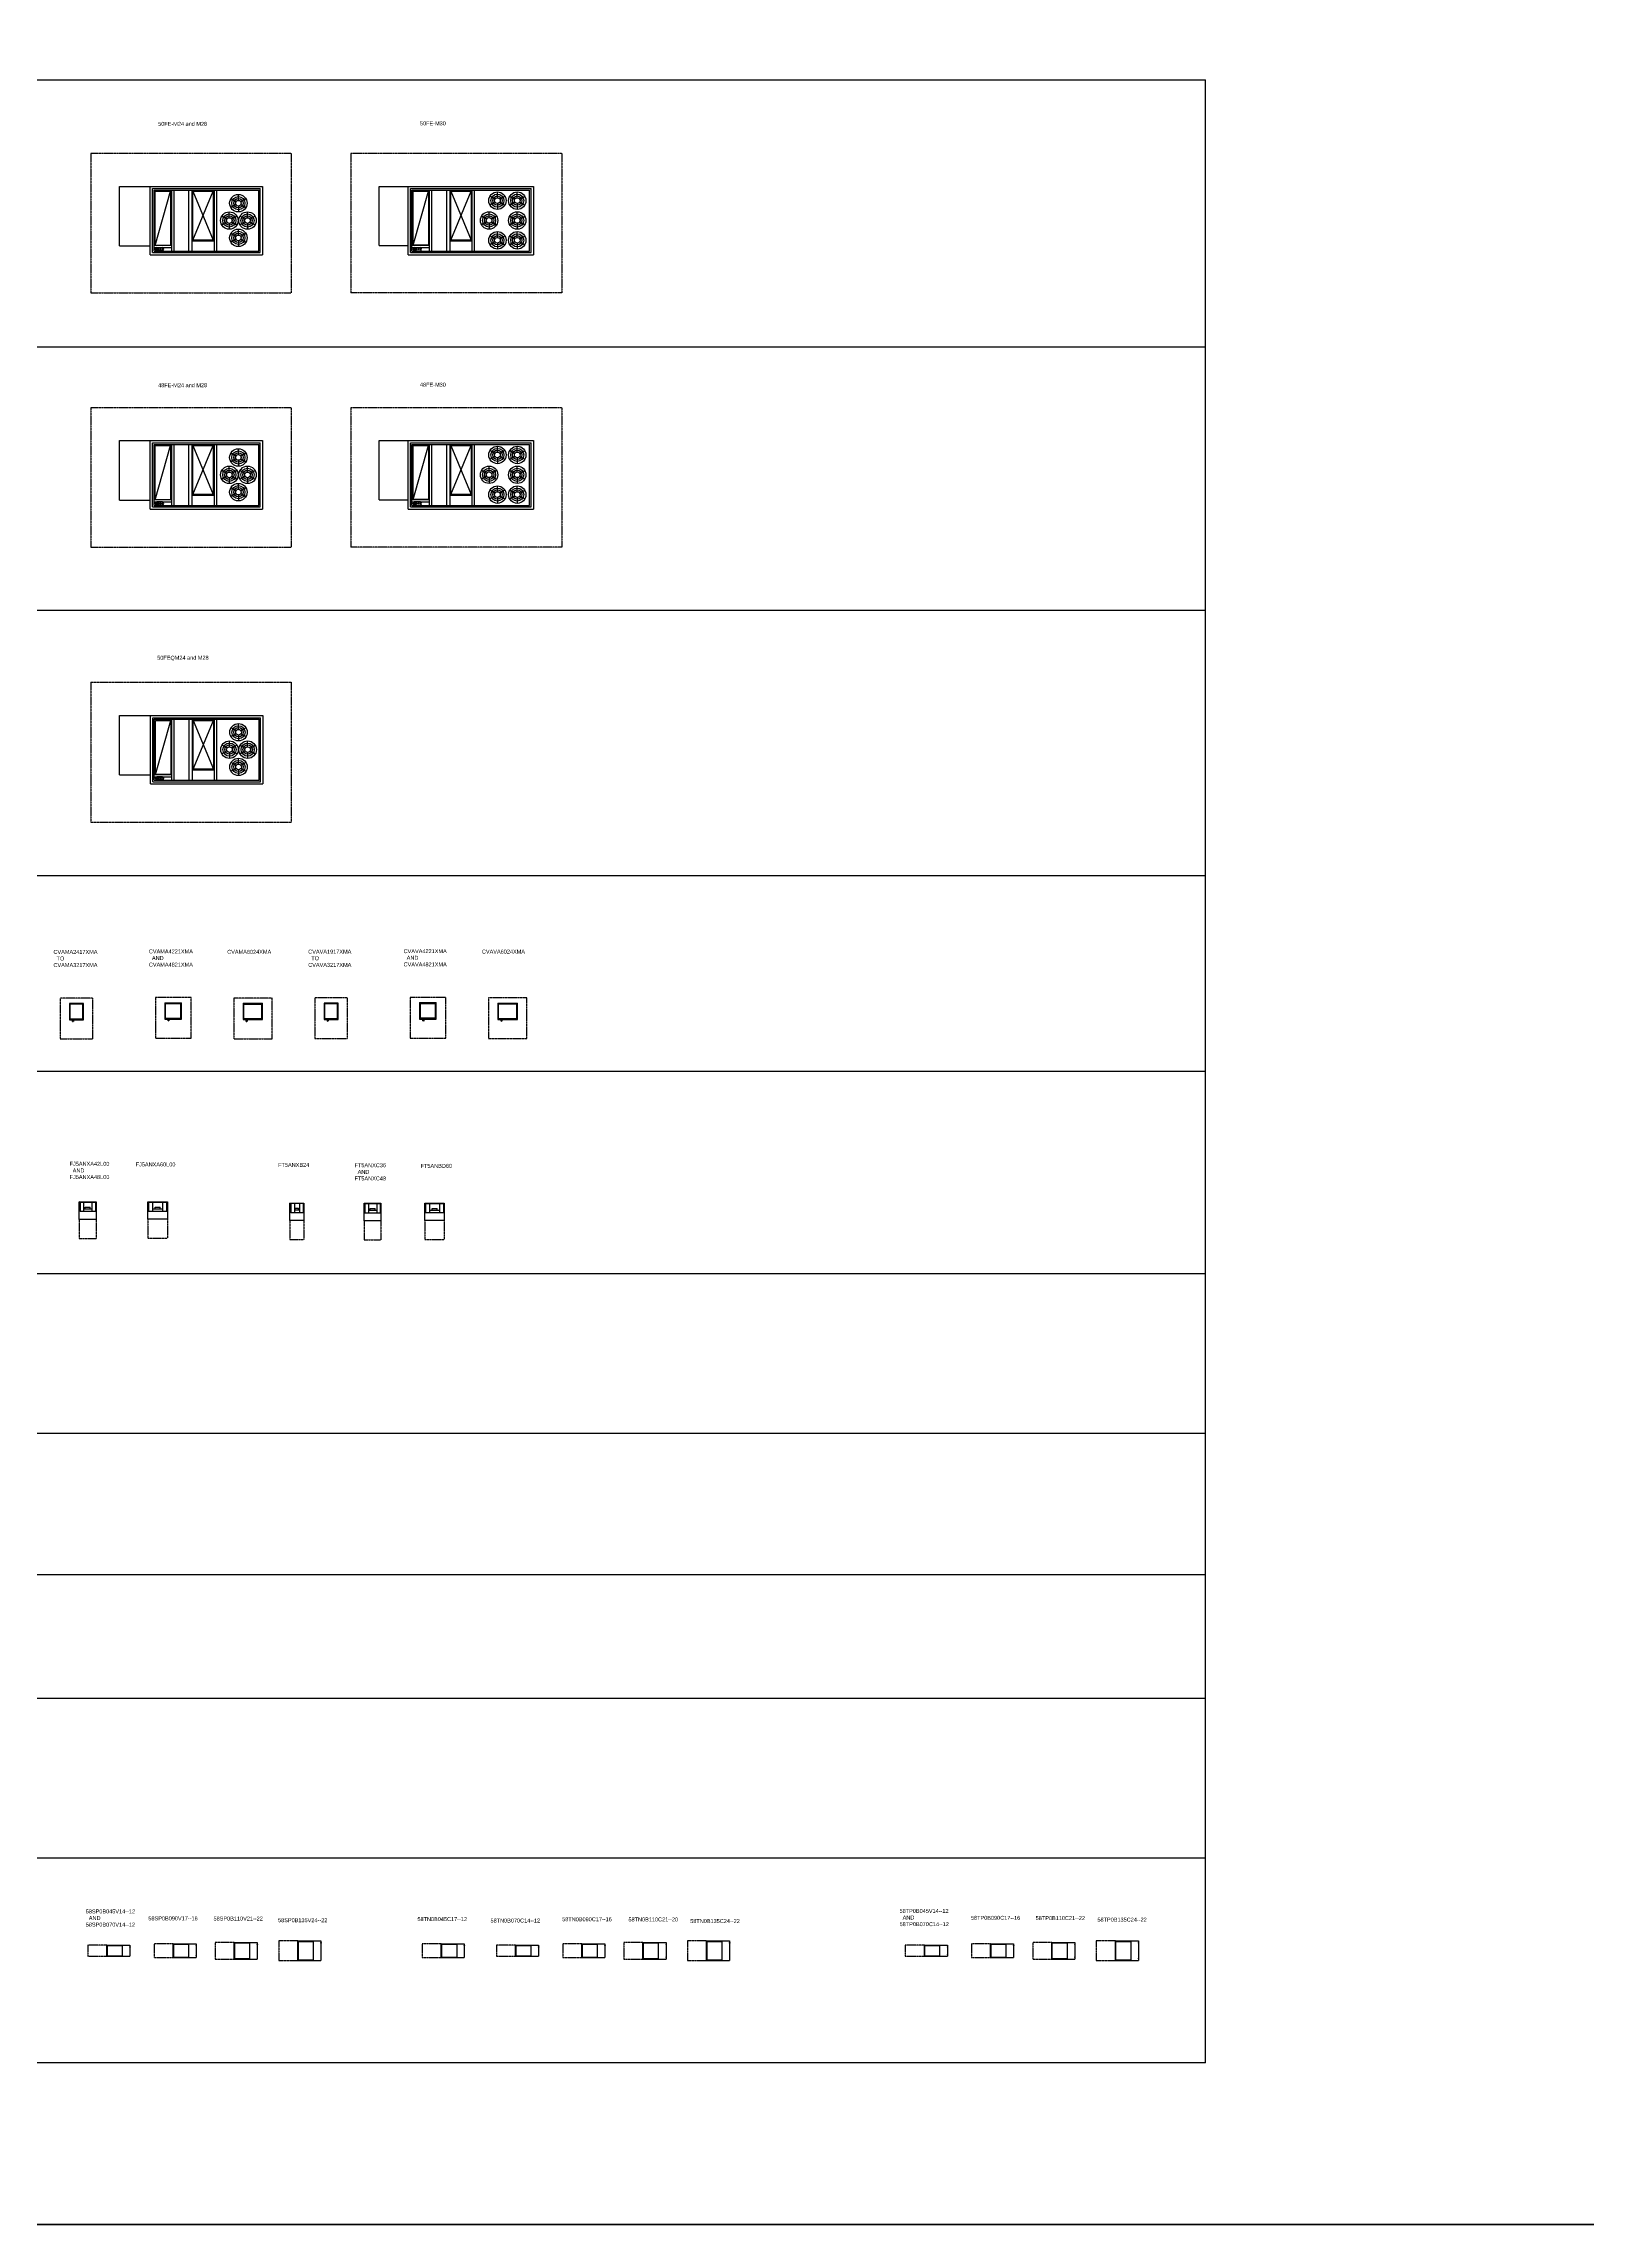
# Model space of a CAD drawing. Header units: inches. Extents: x 2025 to 34930, y -6955 to 4650.
# Drawn here: x 28895 to 30840, y 89 to 2838 of the extents above; entities that cross this region are included whole.
import ezdxf

# ---------------------------------------------------------------- set-up
doc = ezdxf.new("R2010")
doc.units = ezdxf.units.IN
doc.header["$MEASUREMENT"] = 0
doc.linetypes.add('CENTER', pattern=[0.6, 0.375, -0.075, 0.075, -0.075])
doc.layers.add('HOOD', color=7, linetype='Continuous')
doc.layers.add('M-HVAC-EXHS-DUCT', color=3, linetype='Continuous', lineweight=50)
doc.styles.add('style1', font='arial.ttf', dxfattribs={"height": 5})

# ---------------------------------------------------------------- blocks, each defined once
blk = doc.blocks.new('50FE-M24 and M28')
at = {"layer": 'HOOD', "color": 7, "linetype": 'CENTER'}
for p, q in [((1035.2, 220.1), (1035.2, 43.7)), ((1035.2, 220.1), (1287.6, 220.1)), ((1287.6, 220.1), (1287.6, 43.7)), ((1035.2, 43.7), (1287.6, 43.7))]:
    blk.add_line(p, q, dxfattribs=at)
at = {"layer": 'HOOD', "color": 7, "linetype": 'Continuous'}
for p, q in [((1071.2, 103.2), (1071.2, 178.1)), ((1071.2, 178.1), (1251.6, 178.1)), ((1110.1, 91.7), (1110.1, 178.1)), ((1113.1, 94.6), (1113.1, 175.2)), ((1113.1, 94.6), (1113.1, 175.2)), ((1113.1, 94.6), (1113.1, 175.2)), ((1113.1, 175.2), (1248.7, 175.2)), ((1113.1, 175.2), (1248.7, 175.2)), ((1113.1, 175.2), (1248.7, 175.2)), ((1114.9, 96.5), (1114.9, 173.4)), ((1114.9, 96.5), (1114.9, 173.4)), ((1114.9, 96.5), (1114.9, 173.4)), ((1114.9, 173.4), (1246.9, 173.4)), ((1114.9, 173.4), (1246.9, 173.4)), ((1114.9, 173.4), (1246.9, 173.4)), ((1116.4, 103.7), (1116.4, 171.9)), ((1116.4, 103.7), (1135.6, 171.9)), ((1116.4, 171.9), (1135.6, 171.9)), ((1135.6, 171.9), (1135.6, 103.7)), ((1137.1, 96.5), (1137.1, 173.4)), ((1137.1, 96.5), (1137.1, 173.4)), ((1137.1, 96.5), (1137.1, 173.4)), ((1140.1, 96.5), (1140.1, 173.4)), ((1140.1, 96.5), (1140.1, 173.4)), ((1140.1, 96.5), (1140.1, 173.4)), ((1158.7, 96.5), (1158.7, 173.4)), ((1158.7, 96.5), (1158.7, 173.4)), ((1158.7, 96.5), (1158.7, 173.4)), ((1163, 96.5), (1163, 173.4)), ((1163, 96.5), (1163, 173.4)), ((1163, 96.5), (1163, 173.4)), ((1163.9, 110.2), (1163.9, 171.9)), ((1163.9, 110.2), (1189.4, 171.9)), ((1163.9, 171.9), (1189.4, 171.9)), ((1163.9, 171.9), (1189.4, 110.2)), ((1189.4, 171.9), (1189.4, 110.2)), ((1190.9, 96.5), (1190.9, 173.4)), ((1190.9, 96.5), (1190.9, 173.4)), ((1190.9, 96.5), (1190.9, 173.4)), ((1193.9, 96.5), (1193.9, 173.4)), ((1193.9, 96.5), (1193.9, 173.4)), ((1193.9, 96.5), (1193.9, 173.4)), ((1221.1, 160.4), (1221.1, 167.9)), ((1246.9, 96.5), (1246.9, 173.4)), ((1246.9, 96.5), (1246.9, 173.4)), ((1246.9, 96.5), (1246.9, 173.4)), ((1248.7, 94.6), (1248.7, 175.2)), ((1248.7, 94.6), (1248.7, 175.2)), ((1248.7, 94.6), (1248.7, 175.2)), ((1251.6, 178.1), (1251.6, 91.7)), ((1206.6, 136.8), (1200.1, 140.5)), ((1209.7, 138.6), (1209.7, 146)), ((1218, 158.7), (1211.6, 162.4)), ((1218, 155.1), (1211.6, 151.4)), ((1219.2, 140.5), (1212.8, 136.8)), ((1221.1, 153.3), (1221.1, 145.9)), ((1223.1, 140.5), (1229.5, 136.8)), ((1230.6, 162.4), (1224.2, 158.7)), ((1224.2, 155.1), (1230.7, 151.4)), ((1232.6, 138.6), (1232.6, 146)), ((1235.7, 136.8), (1242.1, 140.5)), ((1189.4, 110.2), (1163.9, 110.2)), ((1206.6, 133.3), (1200.1, 129.5)), ((1209.7, 131.5), (1209.7, 124)), ((1218, 115), (1211.6, 118.7)), ((1218, 111.4), (1211.6, 107.7)), ((1212.8, 133.3), (1219.2, 129.5)), ((1221.1, 116.8), (1221.1, 124.2)), ((1229.5, 133.3), (1223.1, 129.5)), ((1230.6, 118.7), (1224.2, 115)), ((1224.2, 111.4), (1230.7, 107.7)), ((1232.6, 131.5), (1232.6, 124)), ((1235.7, 133.3), (1242.1, 129.5)), ((1071.2, 103.2), (1110.1, 103.2)), ((1110.1, 91.7), (1251.6, 91.7)), ((1113.1, 94.6), (1248.7, 94.6)), ((1113.1, 94.6), (1248.7, 94.6)), ((1113.1, 94.6), (1248.7, 94.6)), ((1114.9, 103.8), (1137.1, 103.8)), ((1114.9, 103.8), (1137.1, 103.8)), ((1114.9, 103.8), (1137.1, 103.8)), ((1114.9, 100.9), (1137.1, 100.9)), ((1114.9, 100.9), (1137.1, 100.9)), ((1114.9, 100.9), (1137.1, 100.9)), ((1114.9, 96.5), (1246.9, 96.5)), ((1114.9, 96.5), (1246.9, 96.5)), ((1114.9, 96.5), (1246.9, 96.5)), ((1135.6, 103.7), (1116.4, 103.7)), ((1116.6, 98.1), (1116.9, 98.2)), ((1116.8, 97.9), (1117, 98)), ((1118.1, 100.7), (1118.1, 100.4)), ((1125.1, 100.8), (1118.2, 100.8)), ((1125.1, 96.9), (1118.2, 96.9)), ((1118.4, 100.7), (1118.4, 100.4)), ((1119.5, 98), (1119.8, 97.9)), ((1119.6, 98.2), (1119.9, 98.1)), ((1163, 109.5), (1190.9, 109.5)), ((1163, 109.5), (1190.9, 109.5)), ((1163, 109.5), (1190.9, 109.5)), ((1221.1, 109.6), (1221.1, 102.2))]:
    blk.add_line(p, q, dxfattribs=at)
for centre, radius in [((1221.1, 156.9), 11), ((1221.1, 156.9), 8.27), ((1209.7, 135), 11), ((1209.7, 135), 8.27), ((1209.7, 135), 5.89), ((1209.7, 135), 3.58), ((1221.1, 156.9), 5.89), ((1221.1, 156.9), 3.58), ((1232.6, 135), 11), ((1232.6, 135), 8.27), ((1232.6, 135), 5.89), ((1232.6, 135), 3.58), ((1221.1, 113.2), 11), ((1221.1, 113.2), 8.27), ((1221.1, 113.2), 5.89), ((1221.1, 113.2), 3.58), ((1118.3, 98.9), 1.81), ((1118.3, 98.9), 1.5), ((1118.3, 98.9), 0.68), ((1121.1, 98.9), 0.44), ((1123, 98.9), 0.44), ((1125, 98.9), 0.44)]:
    blk.add_circle(centre, radius, dxfattribs=at)
for centre, start, end in [((1118.2, 98.9), 90, 270), ((1125.1, 98.9), 270, 90)]:
    blk.add_arc(centre, 1.95, start, end, dxfattribs=at)
blk = doc.blocks.new('50FE-M30')
at = {"layer": 'HOOD', "color": 7, "linetype": 'CENTER'}
for p, q in [((1362.7, 220.1), (1362.7, 43.7)), ((1362.7, 220.1), (1628.8, 220.1)), ((1628.8, 220.1), (1628.8, 43.7)), ((1628.8, 43.7), (1362.7, 43.7))]:
    blk.add_line(p, q, dxfattribs=at)
at = {"layer": 'HOOD', "color": 7, "linetype": 'Continuous'}
for p, q in [((1398.7, 103.4), (1398.7, 178.1)), ((1398.7, 178.1), (1592.8, 178.1)), ((1435.1, 91.8), (1435.1, 178.1)), ((1437.9, 94.6), (1437.9, 175.3)), ((1437.9, 94.6), (1437.9, 175.3)), ((1437.9, 94.6), (1437.9, 175.3)), ((1437.9, 175.3), (1589.9, 175.3)), ((1437.9, 175.3), (1589.9, 175.3)), ((1437.9, 175.3), (1589.9, 175.3)), ((1439.8, 96.5), (1439.8, 173.4)), ((1439.8, 96.5), (1439.8, 173.4)), ((1439.8, 96.5), (1439.8, 173.4)), ((1439.8, 173.4), (1588, 173.4)), ((1439.8, 173.4), (1588, 173.4)), ((1439.8, 173.4), (1588, 173.4)), ((1441.3, 103.8), (1441.3, 171.9)), ((1441.3, 103.8), (1460.6, 171.9)), ((1441.3, 171.9), (1460.6, 171.9)), ((1460.6, 171.9), (1460.6, 103.8)), ((1462, 96.5), (1462, 173.4)), ((1462, 96.5), (1462, 173.4)), ((1462, 96.5), (1462, 173.4)), ((1465, 96.5), (1465, 173.4)), ((1465, 96.5), (1465, 173.4)), ((1465, 96.5), (1465, 173.4)), ((1483.6, 96.5), (1483.6, 173.4)), ((1483.6, 96.5), (1483.6, 173.4)), ((1483.6, 96.5), (1483.6, 173.4)), ((1487.9, 96.5), (1487.9, 173.4)), ((1487.9, 96.5), (1487.9, 173.4)), ((1487.9, 96.5), (1487.9, 173.4)), ((1488.8, 110.3), (1488.8, 171.9)), ((1488.8, 110.3), (1514.3, 171.9)), ((1488.8, 171.9), (1514.3, 110.3)), ((1488.8, 171.9), (1514.3, 171.9)), ((1514.3, 171.9), (1514.3, 110.3)), ((1515.8, 96.5), (1515.8, 173.4)), ((1515.8, 96.5), (1515.8, 173.4)), ((1515.8, 96.5), (1515.8, 173.4)), ((1518.8, 96.5), (1518.8, 173.4)), ((1518.8, 96.5), (1518.8, 173.4)), ((1518.8, 96.5), (1518.8, 173.4)), ((1544.4, 161.8), (1538, 165.6)), ((1547.5, 163.6), (1547.5, 171.1)), ((1557, 165.5), (1550.6, 161.8)), ((1563, 165.5), (1569.4, 161.8)), ((1572.5, 163.6), (1572.5, 171.1)), ((1575.6, 161.8), (1582, 165.6)), ((1588, 96.5), (1588, 173.4)), ((1588, 96.5), (1588, 173.4)), ((1588, 96.5), (1588, 173.4)), ((1589.9, 94.6), (1589.9, 175.3)), ((1589.9, 94.6), (1589.9, 175.3)), ((1589.9, 94.6), (1589.9, 175.3)), ((1592.8, 178.1), (1592.8, 91.8)), ((1533.9, 136.8), (1527.4, 140.6)), ((1537, 138.6), (1537, 146.1)), ((1544.4, 158.3), (1538, 154.6)), ((1546.5, 140.5), (1540.1, 136.8)), ((1547.5, 156.5), (1547.5, 149.1)), ((1550.6, 158.3), (1557, 154.6)), ((1569.4, 158.3), (1563, 154.6)), ((1563, 140.5), (1569.4, 136.8)), ((1572.5, 156.5), (1572.5, 149.1)), ((1572.5, 138.6), (1572.5, 146.1)), ((1575.6, 158.3), (1582, 154.6)), ((1575.6, 136.8), (1582, 140.6)), ((1514.3, 110.3), (1488.8, 110.3)), ((1533.9, 133.3), (1527.4, 129.6)), ((1537, 131.5), (1537, 124.1)), ((1544.4, 111.8), (1538, 115.6)), ((1540.1, 133.3), (1546.5, 129.6)), ((1547.5, 113.6), (1547.5, 121.1)), ((1557, 115.5), (1550.6, 111.8)), ((1569.4, 133.3), (1563, 129.6)), ((1563, 115.5), (1569.4, 111.8)), ((1572.5, 131.5), (1572.5, 124.1)), ((1572.5, 113.6), (1572.5, 121.1)), ((1575.6, 133.3), (1582, 129.6)), ((1575.6, 111.8), (1582, 115.6)), ((1398.7, 103.4), (1435.1, 103.4)), ((1435.1, 91.8), (1592.8, 91.8)), ((1437.9, 94.6), (1589.9, 94.6)), ((1437.9, 94.6), (1589.9, 94.6)), ((1437.9, 94.6), (1589.9, 94.6)), ((1439.8, 103.8), (1462, 103.8)), ((1439.8, 103.8), (1462, 103.8)), ((1439.8, 103.8), (1462, 103.8)), ((1439.8, 100.9), (1462, 100.9)), ((1439.8, 100.9), (1462, 100.9)), ((1439.8, 100.9), (1462, 100.9)), ((1439.8, 96.5), (1588, 96.5)), ((1439.8, 96.5), (1588, 96.5)), ((1439.8, 96.5), (1588, 96.5)), ((1460.6, 103.8), (1441.3, 103.8)), ((1441.5, 98.1), (1441.8, 98.2)), ((1441.7, 97.9), (1441.9, 98)), ((1450, 100.8), (1443, 100.8)), ((1443, 100.7), (1443, 100.4)), ((1443, 97), (1450, 97)), ((1443.3, 100.7), (1443.3, 100.4)), ((1444.4, 98), (1444.7, 97.9)), ((1444.5, 98.2), (1444.8, 98.1)), ((1487.9, 109.5), (1515.8, 109.5)), ((1487.9, 109.5), (1515.8, 109.5)), ((1487.9, 109.5), (1515.8, 109.5)), ((1544.4, 108.3), (1538, 104.6)), ((1547.5, 106.5), (1547.5, 99.1)), ((1550.6, 108.3), (1557, 104.6)), ((1569.4, 108.3), (1563, 104.6)), ((1572.5, 106.5), (1572.5, 99.1)), ((1575.6, 108.3), (1582, 104.6))]:
    blk.add_line(p, q, dxfattribs=at)
for centre, radius in [((1547.5, 160.1), 11), ((1547.5, 160.1), 8.27), ((1547.5, 160.1), 5.89), ((1572.5, 160.1), 11), ((1572.5, 160.1), 8.27), ((1572.5, 160.1), 5.89), ((1537, 135.1), 11), ((1537, 135.1), 8.27), ((1537, 135.1), 5.89), ((1537, 135.1), 3.58), ((1547.5, 160.1), 3.58), ((1572.5, 135.1), 11), ((1572.5, 135.1), 8.27), ((1572.5, 135.1), 5.89), ((1572.5, 160.1), 3.58), ((1572.5, 135.1), 3.58), ((1547.5, 110.1), 11), ((1547.5, 110.1), 8.27), ((1547.5, 110.1), 5.89), ((1547.5, 110.1), 3.58), ((1572.5, 110.1), 11), ((1572.5, 110.1), 8.27), ((1572.5, 110.1), 5.89), ((1572.5, 110.1), 3.58), ((1443.2, 98.9), 1.81), ((1443.2, 98.9), 1.5), ((1443.2, 98.9), 0.68), ((1446.1, 98.9), 0.44), ((1447.9, 98.9), 0.44), ((1449.9, 98.9), 0.44)]:
    blk.add_circle(centre, radius, dxfattribs=at)
for centre, start, end in [((1443, 98.9), 90, 270), ((1450, 98.9), 270, 90)]:
    blk.add_arc(centre, 1.95, start, end, dxfattribs=at)
blk = doc.blocks.new('CVAMA2417XMA')
at = {"linetype": 'CENTER'}
for p, q in [((996.4, -845), (996.4, -896.2)), ((1037.9, -845), (996.4, -845)), ((1037.9, -896.2), (1037.9, -845)), ((996.4, -896.2), (1037.9, -896.2))]:
    blk.add_line(p, q, dxfattribs=at)
for p, q in [((1025.9, -851.6), (1008.4, -851.6)), ((1008.4, -851.6), (1008.4, -872.2)), ((1025.9, -872.2), (1025.9, -851.6)), ((1008.4, -872.2), (1025.9, -872.2)), ((1025, -852.5), (1009.2, -852.5)), ((1009.2, -871.3), (1009.2, -852.5)), ((1025, -871.3), (1009.2, -871.3)), ((1012.3, -874.4), (1012.3, -872.2)), ((1012.3, -874.4), (1013, -874.4)), ((1013, -874.4), (1013, -872.2)), ((1013.6, -874.4), (1013.6, -872.2)), ((1013.6, -874.4), (1013.8, -874.4)), ((1013.8, -874.4), (1013.8, -872.2)), ((1025, -871.3), (1025, -852.5))]:
    blk.add_line(p, q)
blk = doc.blocks.new('CVAMA4221XMA')
at = {"linetype": 'CENTER'}
for p, q in [((1116.5, -844.4), (1116.5, -895.6)), ((1161.5, -844.4), (1116.5, -844.4)), ((1161.5, -895.6), (1161.5, -844.4)), ((1116.5, -895.6), (1161.5, -895.6))]:
    blk.add_line(p, q, dxfattribs=at)
for p, q in [((1128.5, -850.9), (1128.5, -871.6)), ((1128.5, -850.9), (1149.5, -850.9)), ((1129.4, -870.6), (1129.4, -851.9)), ((1129.4, -851.9), (1148.7, -851.9)), ((1148.7, -870.6), (1148.7, -851.9)), ((1149.5, -871.6), (1149.5, -850.9)), ((1128.5, -871.6), (1149.5, -871.6)), ((1148.7, -870.6), (1129.4, -870.6)), ((1132.5, -873.8), (1132.5, -871.6)), ((1132.5, -873.8), (1133.2, -873.8)), ((1133.2, -873.8), (1133.2, -871.6)), ((1133.8, -873.8), (1133.8, -871.6)), ((1133.8, -873.8), (1134, -873.8)), ((1134, -873.8), (1134, -871.6))]:
    blk.add_line(p, q)
blk = doc.blocks.new('CVAMA6024XMA')
at = {"linetype": 'CENTER'}
for p, q in [((1215.2, -844.9), (1215.2, -896.1)), ((1263.7, -844.9), (1215.2, -844.9)), ((1263.7, -896.1), (1263.7, -844.9)), ((1215.2, -896.1), (1263.7, -896.1))]:
    blk.add_line(p, q, dxfattribs=at)
for p, q in [((1227.2, -851.4), (1227.2, -872.1)), ((1227.2, -851.4), (1251.7, -851.4)), ((1251.7, -872.1), (1251.7, -851.4)), ((1227.2, -872.1), (1251.7, -872.1)), ((1228.1, -871.1), (1228.1, -852.4)), ((1228.1, -852.4), (1250.8, -852.4)), ((1250.8, -871.1), (1228.1, -871.1)), ((1231.1, -874.3), (1231.1, -872.1)), ((1231.1, -874.3), (1231.8, -874.3)), ((1231.8, -874.3), (1231.8, -872.1)), ((1232.5, -874.3), (1232.5, -872.1)), ((1232.5, -874.3), (1232.7, -874.3)), ((1232.7, -874.3), (1232.7, -872.1)), ((1250.8, -871.1), (1250.8, -852.4))]:
    blk.add_line(p, q)
blk = doc.blocks.new('CVAVA1917XMA')
at = {"linetype": 'CENTER'}
for p, q in [((1317.3, -844.8), (1317.3, -895.9)), ((1358.8, -844.8), (1317.3, -844.8)), ((1358.8, -895.9), (1358.8, -844.8)), ((1317.3, -895.9), (1358.8, -895.9))]:
    blk.add_line(p, q, dxfattribs=at)
for p, q in [((1346.8, -851.3), (1329.3, -851.3)), ((1329.3, -851.3), (1329.3, -871.9)), ((1346.8, -871.9), (1346.8, -851.3)), ((1329.3, -871.9), (1346.8, -871.9)), ((1346, -852.2), (1330.2, -852.2)), ((1330.2, -871), (1330.2, -852.2)), ((1346, -871), (1330.2, -871)), ((1333.3, -874.1), (1333.3, -871.9)), ((1333.3, -874.1), (1334, -874.1)), ((1334, -874.1), (1334, -871.9)), ((1334.6, -874.1), (1334.6, -871.9)), ((1334.6, -874.1), (1334.8, -874.1)), ((1334.8, -874.1), (1334.8, -871.9)), ((1346, -871), (1346, -852.2))]:
    blk.add_line(p, q)
blk = doc.blocks.new('CVAVA4221XMA')
at = {"linetype": 'CENTER'}
for p, q in [((1437.5, -844.1), (1437.5, -895.3)), ((1482.5, -844.1), (1437.5, -844.1)), ((1482.5, -895.3), (1482.5, -844.1)), ((1437.5, -895.3), (1482.5, -895.3))]:
    blk.add_line(p, q, dxfattribs=at)
for p, q in [((1449.5, -850.7), (1449.5, -871.3)), ((1449.5, -850.7), (1470.5, -850.7)), ((1450.4, -870.4), (1450.4, -851.6)), ((1450.4, -851.6), (1469.6, -851.6)), ((1469.6, -870.4), (1469.6, -851.6)), ((1470.5, -871.3), (1470.5, -850.7)), ((1449.5, -871.3), (1470.5, -871.3)), ((1469.6, -870.4), (1450.4, -870.4)), ((1453.4, -873.5), (1453.4, -871.3)), ((1453.4, -873.5), (1454.1, -873.5)), ((1454.1, -873.5), (1454.1, -871.3)), ((1454.8, -873.5), (1454.8, -871.3)), ((1454.8, -873.5), (1455, -873.5)), ((1455, -873.5), (1455, -871.3))]:
    blk.add_line(p, q)
blk = doc.blocks.new('CVAVA6024XMA')
at = {"linetype": 'CENTER'}
for p, q in [((1536.2, -844.6), (1536.2, -895.8)), ((1584.7, -844.6), (1536.2, -844.6)), ((1584.7, -895.8), (1584.7, -844.6)), ((1536.2, -895.8), (1584.7, -895.8))]:
    blk.add_line(p, q, dxfattribs=at)
for p, q in [((1548.2, -851.2), (1548.2, -871.8)), ((1548.2, -851.2), (1572.7, -851.2)), ((1572.7, -871.8), (1572.7, -851.2)), ((1548.2, -871.8), (1572.7, -871.8)), ((1549, -870.9), (1549, -852.1)), ((1549, -852.1), (1571.8, -852.1)), ((1571.8, -870.9), (1549, -870.9)), ((1552.1, -874), (1552.1, -871.8)), ((1552.1, -874), (1552.8, -874)), ((1552.8, -874), (1552.8, -871.8)), ((1553.4, -874), (1553.4, -871.8)), ((1553.4, -874), (1553.6, -874)), ((1553.6, -874), (1553.6, -871.8)), ((1571.8, -870.9), (1571.8, -852.1))]:
    blk.add_line(p, q)
blk = doc.blocks.new('FJ5ANXA42L00')
for p, q in [((1020.7, -1123.8), (1020.7, -1101.7)), ((1021.6, -1102.6), (1020.7, -1101.7)), ((1020.7, -1101.7), (1041.8, -1101.7)), ((1021.6, -1113.6), (1020.7, -1113.6)), ((1041.8, -1123.8), (1020.7, -1123.8)), ((1040.9, -1102.6), (1021.6, -1102.6)), ((1021.6, -1102.6), (1021.6, -1113.6)), ((1021.6, -1113.6), (1040.9, -1113.6)), ((1021.6, -1113.6), (1021.6, -1113.6)), ((1026, -1102.6), (1026, -1113.6)), ((1036.5, -1110.9), (1026, -1110.9)), ((1028.1, -1110.9), (1028.1, -1108.5)), ((1028.1, -1108.5), (1034.4, -1108.5)), ((1034.4, -1110.9), (1034.4, -1108.5)), ((1036.5, -1102.6), (1036.5, -1113.6)), ((1040.9, -1102.6), (1041.8, -1101.7)), ((1040.9, -1102.6), (1040.9, -1113.6)), ((1040.9, -1113.6), (1040.9, -1113.6)), ((1040.9, -1113.6), (1041.8, -1113.6)), ((1041.8, -1101.7), (1041.8, -1123.8))]:
    blk.add_line(p, q)
at = {"linetype": 'CENTER'}
for p, q in [((1020.7, -1123.8), (1020.7, -1147.8)), ((1041.8, -1123.8), (1041.8, -1147.8)), ((1020.7, -1147.8), (1041.8, -1147.8))]:
    blk.add_line(p, q, dxfattribs=at)
blk = doc.blocks.new('FJ5ANXA60L00')
for p, q in [((1106.9, -1123.7), (1106.9, -1101.6)), ((1107.9, -1102.5), (1106.9, -1101.6)), ((1106.9, -1101.6), (1131.6, -1101.6)), ((1107.8, -1113.5), (1106.9, -1113.5)), ((1131.6, -1123.7), (1106.9, -1123.7)), ((1107.9, -1113.5), (1107.8, -1113.5)), ((1130.7, -1102.5), (1107.9, -1102.5)), ((1107.9, -1102.5), (1107.9, -1113.5)), ((1107.9, -1113.5), (1130.7, -1113.5)), ((1113.1, -1102.5), (1113.1, -1113.5)), ((1125.5, -1110.8), (1113.1, -1110.8)), ((1116.2, -1110.8), (1116.2, -1108.4)), ((1116.2, -1108.4), (1122.4, -1108.4)), ((1122.4, -1110.8), (1122.4, -1108.4)), ((1125.5, -1102.5), (1125.5, -1113.5)), ((1130.7, -1102.5), (1131.6, -1101.6)), ((1130.7, -1102.5), (1130.7, -1113.5)), ((1130.7, -1113.5), (1130.7, -1113.5)), ((1130.7, -1113.5), (1131.6, -1113.5)), ((1131.6, -1101.6), (1131.6, -1123.7))]:
    blk.add_line(p, q)
at = {"linetype": 'CENTER'}
for p, q in [((1106.9, -1123.7), (1106.9, -1147.7)), ((1131.6, -1123.7), (1131.6, -1147.7)), ((1106.9, -1147.7), (1131.6, -1147.7))]:
    blk.add_line(p, q, dxfattribs=at)
blk = doc.blocks.new('FT5ANXB24')
for p, q in [((1286.1, -1125.2), (1286.1, -1103.2)), ((1287, -1104), (1286.1, -1103.2)), ((1286.1, -1103.2), (1303.7, -1103.2)), ((1287, -1115.1), (1286.1, -1115.1)), ((1303.7, -1125.2), (1286.1, -1125.2)), ((1302.8, -1104), (1287, -1104)), ((1287, -1104), (1287, -1115)), ((1287, -1115), (1302.8, -1115)), ((1287, -1115), (1287, -1115.1)), ((1291.7, -1104), (1291.7, -1115)), ((1298.1, -1112.3), (1291.7, -1112.3)), ((1292.8, -1112.3), (1292.8, -1109.9)), ((1292.8, -1109.9), (1297, -1109.9)), ((1297, -1112.3), (1297, -1109.9)), ((1298.1, -1104), (1298.1, -1115)), ((1302.8, -1104), (1303.7, -1103.2)), ((1302.8, -1104), (1302.8, -1115)), ((1302.8, -1115), (1302.8, -1115.1)), ((1302.8, -1115.1), (1303.7, -1115.1)), ((1303.7, -1103.2), (1303.7, -1125.2))]:
    blk.add_line(p, q)
at = {"linetype": 'CENTER'}
for p, q in [((1286.1, -1125.2), (1286.1, -1149.2)), ((1303.7, -1125.2), (1303.7, -1149.2)), ((1286.1, -1149.2), (1303.7, -1149.2))]:
    blk.add_line(p, q, dxfattribs=at)
blk = doc.blocks.new('FT5ANXC36')
for p, q in [((1379.7, -1125.6), (1379.7, -1103.5)), ((1380.6, -1104.4), (1379.7, -1103.5)), ((1379.7, -1103.5), (1400.8, -1103.5)), ((1380.6, -1115.4), (1379.7, -1115.4)), ((1400.8, -1125.6), (1379.7, -1125.6)), ((1399.9, -1104.4), (1380.6, -1104.4)), ((1380.6, -1104.4), (1380.6, -1115.4)), ((1380.6, -1115.4), (1399.9, -1115.4)), ((1380.6, -1115.4), (1380.6, -1115.4)), ((1385, -1104.4), (1385, -1115.4)), ((1395.4, -1112.7), (1385, -1112.7)), ((1387.1, -1112.7), (1387.1, -1110.3)), ((1387.1, -1110.3), (1393.3, -1110.3)), ((1393.3, -1112.7), (1393.3, -1110.3)), ((1395.4, -1104.4), (1395.4, -1115.4)), ((1399.9, -1104.4), (1400.8, -1103.5)), ((1399.9, -1104.4), (1399.9, -1115.4)), ((1399.9, -1115.4), (1399.9, -1115.4)), ((1399.9, -1115.4), (1400.8, -1115.4)), ((1400.8, -1103.5), (1400.8, -1125.6))]:
    blk.add_line(p, q)
at = {"linetype": 'CENTER'}
for p, q in [((1379.7, -1125.6), (1379.7, -1149.6)), ((1400.8, -1125.6), (1400.8, -1149.6)), ((1379.7, -1149.6), (1400.8, -1149.6))]:
    blk.add_line(p, q, dxfattribs=at)
blk = doc.blocks.new('FT5ANBD60')
for p, q in [((1455.9, -1125.4), (1455.9, -1103.4)), ((1456.8, -1104.3), (1455.9, -1103.4)), ((1455.9, -1103.4), (1480.6, -1103.4)), ((1456.8, -1115.3), (1455.9, -1115.3)), ((1480.6, -1125.4), (1455.9, -1125.4)), ((1479.6, -1104.3), (1456.8, -1104.3)), ((1456.8, -1104.3), (1456.8, -1115.3)), ((1456.8, -1115.3), (1479.6, -1115.3)), ((1456.8, -1115.3), (1456.8, -1115.3)), ((1462, -1104.3), (1462, -1115.3)), ((1474.5, -1112.6), (1462, -1112.6)), ((1465.1, -1112.6), (1465.1, -1110.2)), ((1465.1, -1110.2), (1471.4, -1110.2)), ((1471.4, -1112.6), (1471.4, -1110.2)), ((1474.5, -1104.3), (1474.5, -1115.3)), ((1479.6, -1104.3), (1480.6, -1103.4)), ((1479.6, -1104.3), (1479.6, -1115.3)), ((1479.6, -1115.3), (1479.7, -1115.3)), ((1479.7, -1115.3), (1480.6, -1115.3)), ((1480.6, -1103.4), (1480.6, -1125.4))]:
    blk.add_line(p, q)
at = {"linetype": 'CENTER'}
for p, q in [((1455.9, -1125.4), (1455.9, -1149.4)), ((1480.6, -1125.4), (1480.6, -1149.4)), ((1455.9, -1149.4), (1480.6, -1149.4))]:
    blk.add_line(p, q, dxfattribs=at)
blk = doc.blocks.new('58SB0B045M14--12')
at = {"linetype": 'CENTER'}
for p, q in [((81.4, -2038.4), (57.4, -2038.4)), ((57.4, -2038.4), (57.4, -2052.5)), ((57.4, -2052.5), (81.4, -2052.5))]:
    blk.add_line(p, q, dxfattribs=at)
for p, q in [((81.4, -2052.5), (81.4, -2038.4)), ((81.4, -2038.4), (110.4, -2038.4)), ((82.1, -2039.1), (81.4, -2038.4)), ((82.1, -2051.8), (81.4, -2052.5)), ((81.4, -2052.5), (110.4, -2052.5)), ((82.1, -2051.8), (82.1, -2039.1)), ((82.1, -2039.1), (101.1, -2039.1)), ((82.1, -2051.8), (101.1, -2051.8)), ((101.1, -2052.5), (101.1, -2038.4)), ((110.4, -2038.4), (110.4, -2052.5))]:
    blk.add_line(p, q)
for points in [[(110.4, -2040.5), (110.6, -2040.5), (110.6, -2041.2), (110.4, -2041.2)], [(110.4, -2050.4), (110.6, -2050.4), (110.6, -2049.7), (110.4, -2049.7)]]:
    blk.add_lwpolyline(points, close=True)
blk = doc.blocks.new('58SB0B090M17--14')
at = {"linetype": 'CENTER'}
for p, q in [((180.3, -2035.5), (156.3, -2035.5)), ((156.3, -2035.5), (156.3, -2053)), ((156.3, -2053), (180.3, -2053))]:
    blk.add_line(p, q, dxfattribs=at)
for p, q in [((180.3, -2035.5), (209.3, -2035.5)), ((181.1, -2036.3), (180.3, -2035.5)), ((180.3, -2053), (180.3, -2035.5)), ((181.1, -2052.3), (180.3, -2053)), ((180.3, -2053), (209.3, -2053)), ((181.1, -2052.3), (181.1, -2036.3)), ((181.1, -2036.3), (200.1, -2036.3)), ((181.1, -2052.3), (200.1, -2052.3)), ((200.1, -2053), (200.1, -2035.5)), ((209.3, -2035.5), (209.3, -2053))]:
    blk.add_line(p, q)
for points in [[(209.3, -2037.7), (209.6, -2037.7), (209.6, -2038.4), (209.3, -2038.4)], [(209.3, -2050.9), (209.6, -2050.9), (209.6, -2050.2), (209.3, -2050.2)]]:
    blk.add_lwpolyline(points, close=True)
blk = doc.blocks.new('58SB0B110M21--20')
at = {"linetype": 'CENTER'}
for p, q in [((251.4, -2032.3), (227.4, -2032.3)), ((227.4, -2032.3), (227.4, -2053.3)), ((227.4, -2053.3), (251.4, -2053.3))]:
    blk.add_line(p, q, dxfattribs=at)
for p, q in [((251.4, -2032.3), (280.4, -2032.3)), ((252.1, -2033), (251.4, -2032.3)), ((251.4, -2053.3), (251.4, -2032.3)), ((252.1, -2052.5), (252.1, -2033)), ((252.1, -2033), (271.1, -2033)), ((271.1, -2053.3), (271.1, -2032.3)), ((280.4, -2032.3), (280.4, -2053.3)), ((252.1, -2052.5), (251.4, -2053.3)), ((251.4, -2053.3), (280.4, -2053.3)), ((252.1, -2052.5), (271.1, -2052.5))]:
    blk.add_line(p, q)
for points in [[(280.4, -2034.4), (280.6, -2034.4), (280.6, -2035.1), (280.4, -2035.1)], [(280.4, -2051.2), (280.6, -2051.2), (280.6, -2050.5), (280.4, -2050.5)]]:
    blk.add_lwpolyline(points, close=True)
blk = doc.blocks.new('58SB0B135M24--20')
at = {"linetype": 'CENTER'}
for p, q in [((327.6, -2028.7), (303.6, -2028.7)), ((303.6, -2028.7), (303.6, -2053.2)), ((303.6, -2053.2), (327.6, -2053.2))]:
    blk.add_line(p, q, dxfattribs=at)
for p, q in [((327.6, -2028.7), (356.6, -2028.7)), ((328.3, -2029.5), (327.6, -2028.7)), ((327.6, -2053.2), (327.6, -2028.7)), ((328.3, -2052.5), (328.3, -2029.5)), ((328.3, -2029.5), (347.3, -2029.5)), ((347.3, -2053.2), (347.3, -2028.7)), ((356.6, -2028.7), (356.6, -2053.2)), ((328.3, -2052.5), (327.6, -2053.2)), ((327.6, -2053.2), (356.6, -2053.2)), ((328.3, -2052.5), (347.3, -2052.5))]:
    blk.add_line(p, q)
for points in [[(356.6, -2030.9), (356.8, -2030.9), (356.8, -2031.6), (356.6, -2031.6)], [(356.6, -2051.1), (356.8, -2051.1), (356.8, -2050.4), (356.6, -2050.4)]]:
    blk.add_lwpolyline(points, close=True)

msp = doc.modelspace()

# ---------------------------------------------------------------- linework, layer by layer
for p, q in [((30358.5, 292.9), (30358.5, 2792.2)), ((27606.5, 2455.8), (30358.5, 2455.8)), ((27606.5, 2123.6), (30358.5, 2123.6)), ((27606.5, 1789.2), (30358.5, 1789.2)), ((27606.5, 1542.6), (30358.5, 1542.6)), ((27606.5, 1287.9), (30358.5, 1287.9)), ((27606.5, 1086.5), (30358.5, 1086.5)), ((27606.5, 908.5), (30358.5, 908.5)), ((27606.5, 752.4), (30358.5, 752.4)), ((27606.5, 551.2), (30358.5, 551.2))]:
    msp.add_line(p, q)
msp.add_lwpolyline([(30358.5, 292.9), (27606.5, 292.9), (27606.5, 2792.2), (30358.5, 2792.2)])
at = {"layer": 'M-HVAC-EXHS-DUCT'}
msp.add_lwpolyline([(27323, 3394.7), (34930.3, 3394.7), (34930.3, 89.3), (27323, 89.3)], close=True, dxfattribs=at)

# ---------------------------------------------------------------- block references
for name, p in [('50FE-M24 and M28', (27919, 2479.8)), ('50FE-M30', (27919, 2479.8)), ('50FE-M24 and M28', (27919, 2159.3)), ('50FE-M30', (27919, 2159.3)), ('50FE-M24 and M28', (27919.2, 1813)), ('CVAMA2417XMA', (27919, 2479.8)), ('CVAMA4221XMA', (27919, 2479.8)), ('CVAMA6024XMA', (27919, 2479.8)), ('CVAVA1917XMA', (27919, 2479.8)), ('CVAVA4221XMA', (27919, 2479.8)), ('CVAVA6024XMA', (27919, 2479.8)), ('FJ5ANXA42L00', (27919, 2479.8)), ('FJ5ANXA60L00', (27919, 2479.8)), ('FT5ANXB24', (27919, 2479.8)), ('FT5ANXC36', (27919, 2479.8)), ('FT5ANBD60', (27919, 2479.8)), ('58SB0B045M14--12', (28893, 2479.8)), ('58SB0B090M17--14', (28877.5, 2478.6)), ('58SB0B110M21--20', (28883.5, 2477.1)), ('58SB0B135M24--20', (28887.5, 2475.3)), ('58SB0B090M17--14', (29215.5, 2478.6)), ('58SB0B045M14--12', (29408, 2479.8)), ('58SB0B090M17--14', (29392.5, 2478.6)), ('58SB0B110M21--20', (29398.5, 2477.1)), ('58SB0B135M24--20', (29402.5, 2475.3)), ('58SB0B045M14--12', (29923, 2479.8)), ('58SB0B090M17--14', (29907.5, 2478.6)), ('58SB0B110M21--20', (29913.5, 2477.1)), ('58SB0B135M24--20', (29917.5, 2475.3))]:
    msp.add_blockref(name, p)

# ---------------------------------------------------------------- texts
at = {"char_height": 5, "attachment_point": 1, "style": 'style1'}
for s, width, heights, insert in [('50FE-M24 and M28', 65.144, [0], (29039, 2739.2)), ('50FE-M30', 65.144, [0], (29368.9, 2739.8)), ('48FE-M24 and M28', 65.144, [0], (29039, 2409.8)), ('48FE-M30', 65.144, [0], (29368.9, 2410.4)), ('50FEQM24 and M28', 65.144, [0], (29037.8, 2066.3)), ('CVAMA2417XMA\\P  TO\\PCVAMA3217XMA', 87.454, [30.2], (28907.1, 1695.6)), ('CVAMA4221XMA\\P  AND\\PCVAMA4821XMA', 87.454, [30.2], (29027.3, 1696.2)), ('CVAMA6024XMA', 87.454, [30.2], (29126, 1695.7)), ('CVAVA1917XMA\\P  TO\\PCVAVA3217XMA', 87.454, [30.2], (29228.1, 1695.9)), ('CVAVA4221XMA\\P  AND\\PCVAVA4821XMA', 87.454, [30.2], (29348.3, 1696.5)), ('CVAVA6024XMA', 87.454, [30.2], (29446.9, 1696)), ('FJ5ANXA42L00\\P  AND\\PFJ5ANXA48L00', 87.454, [30.2], (28927.5, 1428.5)), ('FJ5ANXA60L00', 87.454, [30.2], (29010.7, 1427.7)), ('FT5ANXB24', 87.454, [30.2], (29190.2, 1427.1)), ('FT5ANXC36\\P  AND\\PFT5ANXC48', 87.454, [30.2], (29286.5, 1426.7)), ('FT5ANBD60', 87.454, [30.2], (29369.7, 1425.9)), ('58SP0B045V14--12\\P  AND\\P58SP0B070V14--12', 87.454, [30.2], (28947.8, 486.3)), ('58SP0B090V17--16', 87.454, [30.2], (29026.7, 477.5)), ('58SP0B110V21--22', 87.454, [30.2], (29108.8, 477.3)), ('58SP0B135V24--22', 87.454, [30.2], (29190.1, 475.2)), ('58TN0B045C17--12', 87.454, [30.2], (29365.7, 476.6)), ('58TN0B070C14--12', 87.454, [30.2], (29457.8, 474.8)), ('58TN0B090C17--16', 87.454, [30.2], (29548.1, 476.4)), ('58TN0B110C21--20', 87.454, [30.2], (29631.6, 476.2)), ('58TN0B135C24--22', 87.454, [30.2], (29709.4, 474.1)), ('58TP0B045V14--12\\P  AND\\P58TP0B070C14--12', 87.454, [30.2], (29973.2, 486.9)), ('58TP0B090C17--16', 87.454, [30.2], (30063.1, 478.2)), ('58TP0B110C21--22', 87.454, [30.2], (30144.7, 477.9)), ('58TP0B135C24--22', 87.454, [30.2], (30222.5, 475.9))]:
    msp.add_mtext_dynamic_manual_height_columns(s, width=width, gutter_width=25, heights=heights, dxfattribs=dict(at, insert=insert))

doc.saveas('drawing.dxf')
